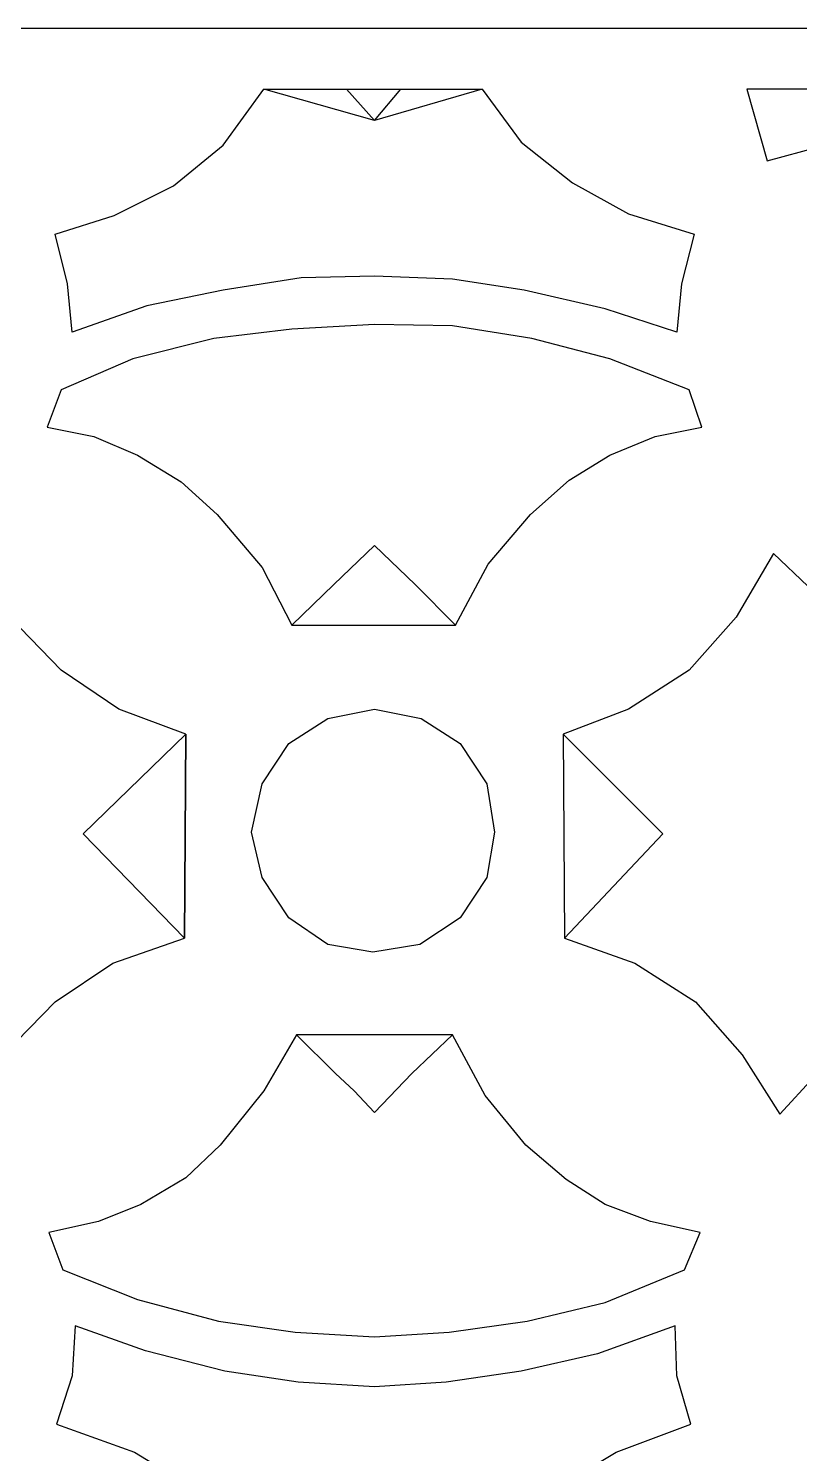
# Model space of a CAD drawing. Header units: centimetres. Extents: x 19.07 to 27, y 0.59 to 8.17.
# Drawn here: x 22.308 to 23.929, y 5.171 to 8.169 of the extents above; entities that cross this region are included whole.
import ezdxf

# ---------------------------------------------------------------- set-up
doc = ezdxf.new("R2010")
doc.units = ezdxf.units.CM
doc.header["$MEASUREMENT"] = 0
doc.layers.add('layer 1', color=7, linetype='Continuous')

msp = doc.modelspace()

# ---------------------------------------------------------------- linework, layer by layer
at = {"layer": 'layer 1', "color": 250}
for points, knots in [([(26.99977, 0.59412), (26.99977, 0.59412), (19.06791, 0.59412), (19.06791, 0.59412), (19.06791, 0.59412), (19.06791, 0.59412), (19.06791, 8.16887), (19.06791, 8.16887), (19.06791, 8.16887), (19.06791, 8.16887), (26.99977, 8.16887), (26.99977, 8.16887), (26.99977, 8.16887), (26.99977, 8.16887), (26.99977, 0.59412), (26.99977, 0.59412)], [0, 0, 0, 0, 0.2, 0.2, 0.2, 0.2, 0.4, 0.4, 0.4, 0.4, 0.6, 0.6, 0.6, 0.6, 1, 1, 1, 1]), ([(22.80286, 8.04109), (22.80286, 8.04109), (22.71768, 7.92315), (22.71768, 7.92315), (22.71768, 7.92315), (22.71768, 7.92315), (22.61284, 7.83796), (22.61284, 7.83796), (22.61284, 7.83796), (22.61284, 7.83796), (22.48834, 7.77573), (22.48834, 7.77573), (22.48834, 7.77573), (22.48834, 7.77573), (22.36384, 7.73641), (22.36384, 7.73641), (22.36384, 7.73641), (22.36384, 7.73641), (22.39005, 7.63156), (22.39005, 7.63156), (22.39005, 7.63156), (22.39005, 7.63156), (22.39988, 7.52999), (22.39988, 7.52999), (22.39988, 7.52999), (22.39988, 7.52999), (22.55714, 7.58569), (22.55714, 7.58569), (22.55714, 7.58569), (22.55714, 7.58569), (22.71768, 7.61845), (22.71768, 7.61845), (22.71768, 7.61845), (22.71768, 7.61845), (22.88149, 7.64466), (22.88149, 7.64466), (22.88149, 7.64466), (22.88149, 7.64466), (23.03548, 7.64795), (23.03548, 7.64795), (23.03548, 7.64795), (23.03548, 7.64795), (23.19929, 7.64139), (23.19929, 7.64139), (23.19929, 7.64139), (23.19929, 7.64139), (23.35, 7.61845), (23.35, 7.61845), (23.35, 7.61845), (23.35, 7.61845), (23.52036, 7.57914), (23.52036, 7.57914), (23.52036, 7.57914), (23.52036, 7.57914), (23.67107, 7.52999), (23.67107, 7.52999), (23.67107, 7.52999), (23.67107, 7.52999), (23.6809, 7.63156), (23.6809, 7.63156), (23.6809, 7.63156), (23.6809, 7.63156), (23.70711, 7.73641), (23.70711, 7.73641), (23.70711, 7.73641), (23.70711, 7.73641), (23.56951, 7.77899), (23.56951, 7.77899), (23.56951, 7.77899), (23.56951, 7.77899), (23.45156, 7.84452), (23.45156, 7.84452), (23.45156, 7.84452), (23.45156, 7.84452), (23.34345, 7.9297), (23.34345, 7.9297), (23.34345, 7.9297), (23.34345, 7.9297), (23.26154, 8.04109), (23.26154, 8.04109), (23.26154, 8.04109), (23.26154, 8.04109), (22.80286, 8.04109), (22.80286, 8.04109)], [0, 0, 0, 0, 0.0454545, 0.0454545, 0.0454545, 0.0454545, 0.0909091, 0.0909091, 0.0909091, 0.0909091, 0.1363636, 0.1363636, 0.1363636, 0.1363636, 0.1818182, 0.1818182, 0.1818182, 0.1818182, 0.2272727, 0.2272727, 0.2272727, 0.2272727, 0.2727273, 0.2727273, 0.2727273, 0.2727273, 0.3181818, 0.3181818, 0.3181818, 0.3181818, 0.3636364, 0.3636364, 0.3636364, 0.3636364, 0.4090909, 0.4090909, 0.4090909, 0.4090909, 0.4545455, 0.4545455, 0.4545455, 0.4545455, 0.5, 0.5, 0.5, 0.5, 0.5454545, 0.5454545, 0.5454545, 0.5454545, 0.5909091, 0.5909091, 0.5909091, 0.5909091, 0.6363636, 0.6363636, 0.6363636, 0.6363636, 0.6818182, 0.6818182, 0.6818182, 0.6818182, 0.7272727, 0.7272727, 0.7272727, 0.7272727, 0.7727273, 0.7727273, 0.7727273, 0.7727273, 0.8181818, 0.8181818, 0.8181818, 0.8181818, 0.8636364, 0.8636364, 0.8636364, 0.8636364, 0.9090909, 0.9090909, 0.9090909, 0.9090909, 1, 1, 1, 1]), ([(23.03548, 7.97557), (23.03548, 7.97557), (22.9765, 8.04109), (22.9765, 8.04109), (22.9765, 8.04109), (22.9765, 8.04109), (22.80286, 8.04109), (22.80286, 8.04109), (22.80286, 8.04109), (22.80286, 8.04109), (23.03548, 7.97557), (23.03548, 7.97557)], [0, 0, 0, 0, 0.25, 0.25, 0.25, 0.25, 0.5, 0.5, 0.5, 0.5, 1, 1, 1, 1]), ([(23.26154, 8.04109), (23.26154, 8.04109), (23.09117, 8.04109), (23.09117, 8.04109), (23.09117, 8.04109), (23.09117, 8.04109), (23.03548, 7.97557), (23.03548, 7.97557), (23.03548, 7.97557), (23.03548, 7.97557), (23.26154, 8.04109), (23.26154, 8.04109)], [0, 0, 0, 0, 0.25, 0.25, 0.25, 0.25, 0.5, 0.5, 0.5, 0.5, 1, 1, 1, 1]), ([(24.03474, 8.04109), (24.03474, 8.04109), (24.07078, 7.9297), (24.07078, 7.9297), (24.07078, 7.9297), (24.07078, 7.9297), (23.96921, 7.91988), (23.96921, 7.91988), (23.96921, 7.91988), (23.96921, 7.91988), (23.8611, 7.89038), (23.8611, 7.89038), (23.8611, 7.89038), (23.8611, 7.89038), (23.81851, 8.04109), (23.81851, 8.04109), (23.81851, 8.04109), (23.81851, 8.04109), (24.03474, 8.04109), (24.03474, 8.04109)], [0, 0, 0, 0, 0.1666667, 0.1666667, 0.1666667, 0.1666667, 0.3333333, 0.3333333, 0.3333333, 0.3333333, 0.5, 0.5, 0.5, 0.5, 0.6666667, 0.6666667, 0.6666667, 0.6666667, 1, 1, 1, 1]), ([(22.86183, 6.91405), (22.86183, 6.91405), (22.79958, 7.03528), (22.79958, 7.03528), (22.79958, 7.03528), (22.79958, 7.03528), (22.70457, 7.14667), (22.70457, 7.14667), (22.70457, 7.14667), (22.70457, 7.14667), (22.62922, 7.21547), (22.62922, 7.21547), (22.62922, 7.21547), (22.62922, 7.21547), (22.53748, 7.27118), (22.53748, 7.27118), (22.53748, 7.27118), (22.53748, 7.27118), (22.44575, 7.3105), (22.44575, 7.3105), (22.44575, 7.3105), (22.44575, 7.3105), (22.34746, 7.33014), (22.34746, 7.33014), (22.34746, 7.33014), (22.34746, 7.33014), (22.37694, 7.40877), (22.37694, 7.40877), (22.37694, 7.40877), (22.37694, 7.40877), (22.52765, 7.4743), (22.52765, 7.4743), (22.52765, 7.4743), (22.52765, 7.4743), (22.69802, 7.51689), (22.69802, 7.51689), (22.69802, 7.51689), (22.69802, 7.51689), (22.86183, 7.53655), (22.86183, 7.53655), (22.86183, 7.53655), (22.86183, 7.53655), (23.03548, 7.54638), (23.03548, 7.54638), (23.03548, 7.54638), (23.03548, 7.54638), (23.19929, 7.5431), (23.19929, 7.5431), (23.19929, 7.5431), (23.19929, 7.5431), (23.36638, 7.51689), (23.36638, 7.51689), (23.36638, 7.51689), (23.36638, 7.51689), (23.53019, 7.4743), (23.53019, 7.4743), (23.53019, 7.4743), (23.53019, 7.4743), (23.69728, 7.40877), (23.69728, 7.40877), (23.69728, 7.40877), (23.69728, 7.40877), (23.72349, 7.33014), (23.72349, 7.33014), (23.72349, 7.33014), (23.72349, 7.33014), (23.62521, 7.3105), (23.62521, 7.3105), (23.62521, 7.3105), (23.62521, 7.3105), (23.53019, 7.27118), (23.53019, 7.27118), (23.53019, 7.27118), (23.53019, 7.27118), (23.44501, 7.21875), (23.44501, 7.21875), (23.44501, 7.21875), (23.44501, 7.21875), (23.3631, 7.14667), (23.3631, 7.14667), (23.3631, 7.14667), (23.3631, 7.14667), (23.27464, 7.04183), (23.27464, 7.04183), (23.27464, 7.04183), (23.27464, 7.04183), (23.20584, 6.91405), (23.20584, 6.91405), (23.20584, 6.91405), (23.20584, 6.91405), (22.86183, 6.91405), (22.86183, 6.91405), (22.86183, 6.91405), (22.86183, 6.91405), (22.95029, 6.99924), (22.95029, 6.99924), (22.95029, 6.99924), (22.95029, 6.99924), (23.03548, 7.08114), (23.03548, 7.08114), (23.03548, 7.08114), (23.03548, 7.08114), (23.12066, 6.99924), (23.12066, 6.99924), (23.12066, 6.99924), (23.12066, 6.99924), (23.20584, 6.91405), (23.20584, 6.91405), (23.20584, 6.91405), (23.20584, 6.91405), (22.86183, 6.91405), (22.86183, 6.91405)], [0, 0, 0, 0, 0.0344828, 0.0344828, 0.0344828, 0.0344828, 0.0689655, 0.0689655, 0.0689655, 0.0689655, 0.1034483, 0.1034483, 0.1034483, 0.1034483, 0.137931, 0.137931, 0.137931, 0.137931, 0.1724138, 0.1724138, 0.1724138, 0.1724138, 0.2068966, 0.2068966, 0.2068966, 0.2068966, 0.2413793, 0.2413793, 0.2413793, 0.2413793, 0.2758621, 0.2758621, 0.2758621, 0.2758621, 0.3103448, 0.3103448, 0.3103448, 0.3103448, 0.3448276, 0.3448276, 0.3448276, 0.3448276, 0.3793103, 0.3793103, 0.3793103, 0.3793103, 0.4137931, 0.4137931, 0.4137931, 0.4137931, 0.4482759, 0.4482759, 0.4482759, 0.4482759, 0.4827586, 0.4827586, 0.4827586, 0.4827586, 0.5172414, 0.5172414, 0.5172414, 0.5172414, 0.5517241, 0.5517241, 0.5517241, 0.5517241, 0.5862069, 0.5862069, 0.5862069, 0.5862069, 0.6206897, 0.6206897, 0.6206897, 0.6206897, 0.6551724, 0.6551724, 0.6551724, 0.6551724, 0.6896552, 0.6896552, 0.6896552, 0.6896552, 0.7241379, 0.7241379, 0.7241379, 0.7241379, 0.7586207, 0.7586207, 0.7586207, 0.7586207, 0.7931034, 0.7931034, 0.7931034, 0.7931034, 0.8275862, 0.8275862, 0.8275862, 0.8275862, 0.862069, 0.862069, 0.862069, 0.862069, 0.8965517, 0.8965517, 0.8965517, 0.8965517, 0.9310345, 0.9310345, 0.9310345, 0.9310345, 1, 1, 1, 1]), ([(22.63577, 6.25552), (22.63577, 6.25552), (22.48506, 6.2031), (22.48506, 6.2031), (22.48506, 6.2031), (22.48506, 6.2031), (22.36384, 6.1212), (22.36384, 6.1212), (22.36384, 6.1212), (22.36384, 6.1212), (22.25572, 6.0098), (22.25572, 6.0098), (22.25572, 6.0098), (22.25572, 6.0098), (22.18037, 5.8853), (22.18037, 5.8853), (22.18037, 5.8853), (22.18037, 5.8853), (22.11157, 5.96393), (22.11157, 5.96393), (22.11157, 5.96393), (22.11157, 5.96393), (22.03294, 6.03274), (22.03294, 6.03274), (22.03294, 6.03274), (22.03294, 6.03274), (21.86585, 6.14085), (21.86585, 6.14085), (21.86585, 6.14085), (21.86585, 6.14085), (21.59391, 6.24569), (21.59391, 6.24569), (21.59391, 6.24569), (21.59391, 6.24569), (21.32854, 6.30794), (21.32854, 6.30794), (21.32854, 6.30794), (21.32854, 6.30794), (21.35802, 6.3964), (21.35802, 6.3964), (21.35802, 6.3964), (21.35802, 6.3964), (21.36458, 6.47503), (21.36458, 6.47503), (21.36458, 6.47503), (21.36458, 6.47503), (21.35475, 6.57005), (21.35475, 6.57005), (21.35475, 6.57005), (21.35475, 6.57005), (21.32854, 6.65523), (21.32854, 6.65523), (21.32854, 6.65523), (21.32854, 6.65523), (21.61685, 6.72075), (21.61685, 6.72075), (21.61685, 6.72075), (21.61685, 6.72075), (21.86912, 6.81906), (21.86912, 6.81906), (21.86912, 6.81906), (21.86912, 6.81906), (22.04932, 6.93044), (22.04932, 6.93044), (22.04932, 6.93044), (22.04932, 6.93044), (22.12795, 6.99596), (22.12795, 6.99596), (22.12795, 6.99596), (22.12795, 6.99596), (22.19347, 7.06476), (22.19347, 7.06476), (22.19347, 7.06476), (22.19347, 7.06476), (22.26883, 6.93044), (22.26883, 6.93044), (22.26883, 6.93044), (22.26883, 6.93044), (22.37694, 6.81906), (22.37694, 6.81906), (22.37694, 6.81906), (22.37694, 6.81906), (22.49817, 6.73714), (22.49817, 6.73714), (22.49817, 6.73714), (22.49817, 6.73714), (22.63905, 6.68472), (22.63905, 6.68472), (22.63905, 6.68472), (22.63905, 6.68472), (22.63577, 6.25552), (22.63577, 6.25552)], [0, 0, 0, 0, 0.0416667, 0.0416667, 0.0416667, 0.0416667, 0.0833333, 0.0833333, 0.0833333, 0.0833333, 0.125, 0.125, 0.125, 0.125, 0.1666667, 0.1666667, 0.1666667, 0.1666667, 0.2083333, 0.2083333, 0.2083333, 0.2083333, 0.25, 0.25, 0.25, 0.25, 0.2916667, 0.2916667, 0.2916667, 0.2916667, 0.3333333, 0.3333333, 0.3333333, 0.3333333, 0.375, 0.375, 0.375, 0.375, 0.4166667, 0.4166667, 0.4166667, 0.4166667, 0.4583333, 0.4583333, 0.4583333, 0.4583333, 0.5, 0.5, 0.5, 0.5, 0.5416667, 0.5416667, 0.5416667, 0.5416667, 0.5833333, 0.5833333, 0.5833333, 0.5833333, 0.625, 0.625, 0.625, 0.625, 0.6666667, 0.6666667, 0.6666667, 0.6666667, 0.7083333, 0.7083333, 0.7083333, 0.7083333, 0.75, 0.75, 0.75, 0.75, 0.7916667, 0.7916667, 0.7916667, 0.7916667, 0.8333333, 0.8333333, 0.8333333, 0.8333333, 0.875, 0.875, 0.875, 0.875, 0.9166667, 0.9166667, 0.9166667, 0.9166667, 1, 1, 1, 1]), ([(23.43191, 6.68472), (23.43191, 6.68472), (23.56951, 6.73714), (23.56951, 6.73714), (23.56951, 6.73714), (23.56951, 6.73714), (23.69728, 6.81906), (23.69728, 6.81906), (23.69728, 6.81906), (23.69728, 6.81906), (23.79557, 6.93044), (23.79557, 6.93044), (23.79557, 6.93044), (23.79557, 6.93044), (23.8742, 7.06476), (23.8742, 7.06476), (23.8742, 7.06476), (23.8742, 7.06476), (23.94628, 6.99596), (23.94628, 6.99596), (23.94628, 6.99596), (23.94628, 6.99596), (24.02164, 6.93044), (24.02164, 6.93044), (24.02164, 6.93044), (24.02164, 6.93044), (24.19528, 6.81906), (24.19528, 6.81906), (24.19528, 6.81906), (24.19528, 6.81906), (24.45083, 6.72075), (24.45083, 6.72075), (24.45083, 6.72075), (24.45083, 6.72075), (24.73586, 6.65523), (24.73586, 6.65523), (24.73586, 6.65523), (24.73586, 6.65523), (24.70965, 6.57005), (24.70965, 6.57005), (24.70965, 6.57005), (24.70965, 6.57005), (24.7031, 6.47503), (24.7031, 6.47503), (24.7031, 6.47503), (24.7031, 6.47503), (24.71293, 6.3964), (24.71293, 6.3964), (24.71293, 6.3964), (24.71293, 6.3964), (24.73914, 6.30794), (24.73914, 6.30794), (24.73914, 6.30794), (24.73914, 6.30794), (24.47049, 6.24569), (24.47049, 6.24569), (24.47049, 6.24569), (24.47049, 6.24569), (24.20183, 6.14085), (24.20183, 6.14085), (24.20183, 6.14085), (24.20183, 6.14085), (24.03802, 6.03274), (24.03802, 6.03274), (24.03802, 6.03274), (24.03802, 6.03274), (23.95939, 5.96393), (23.95939, 5.96393), (23.95939, 5.96393), (23.95939, 5.96393), (23.88731, 5.8853), (23.88731, 5.8853), (23.88731, 5.8853), (23.88731, 5.8853), (23.80868, 6.0098), (23.80868, 6.0098), (23.80868, 6.0098), (23.80868, 6.0098), (23.71039, 6.1212), (23.71039, 6.1212), (23.71039, 6.1212), (23.71039, 6.1212), (23.58261, 6.2031), (23.58261, 6.2031), (23.58261, 6.2031), (23.58261, 6.2031), (23.43518, 6.25552), (23.43518, 6.25552), (23.43518, 6.25552), (23.43518, 6.25552), (23.43191, 6.68472), (23.43191, 6.68472), (23.43191, 6.68472), (23.43191, 6.68472), (23.64159, 6.47503), (23.64159, 6.47503), (23.64159, 6.47503), (23.64159, 6.47503), (23.43518, 6.25552), (23.43518, 6.25552), (23.43518, 6.25552), (23.43518, 6.25552), (23.43191, 6.68472), (23.43191, 6.68472)], [0, 0, 0, 0, 0.037037, 0.037037, 0.037037, 0.037037, 0.0740741, 0.0740741, 0.0740741, 0.0740741, 0.1111111, 0.1111111, 0.1111111, 0.1111111, 0.1481481, 0.1481481, 0.1481481, 0.1481481, 0.1851852, 0.1851852, 0.1851852, 0.1851852, 0.2222222, 0.2222222, 0.2222222, 0.2222222, 0.2592593, 0.2592593, 0.2592593, 0.2592593, 0.2962963, 0.2962963, 0.2962963, 0.2962963, 0.3333333, 0.3333333, 0.3333333, 0.3333333, 0.3703704, 0.3703704, 0.3703704, 0.3703704, 0.4074074, 0.4074074, 0.4074074, 0.4074074, 0.4444444, 0.4444444, 0.4444444, 0.4444444, 0.4814815, 0.4814815, 0.4814815, 0.4814815, 0.5185185, 0.5185185, 0.5185185, 0.5185185, 0.5555556, 0.5555556, 0.5555556, 0.5555556, 0.5925926, 0.5925926, 0.5925926, 0.5925926, 0.6296296, 0.6296296, 0.6296296, 0.6296296, 0.6666667, 0.6666667, 0.6666667, 0.6666667, 0.7037037, 0.7037037, 0.7037037, 0.7037037, 0.7407407, 0.7407407, 0.7407407, 0.7407407, 0.7777778, 0.7777778, 0.7777778, 0.7777778, 0.8148148, 0.8148148, 0.8148148, 0.8148148, 0.8518519, 0.8518519, 0.8518519, 0.8518519, 0.8888889, 0.8888889, 0.8888889, 0.8888889, 0.9259259, 0.9259259, 0.9259259, 0.9259259, 1, 1, 1, 1]), ([(23.03548, 6.73714), (23.03548, 6.73714), (22.93719, 6.71748), (22.93719, 6.71748), (22.93719, 6.71748), (22.93719, 6.71748), (22.85528, 6.66506), (22.85528, 6.66506), (22.85528, 6.66506), (22.85528, 6.66506), (22.79958, 6.57987), (22.79958, 6.57987), (22.79958, 6.57987), (22.79958, 6.57987), (22.77665, 6.47831), (22.77665, 6.47831), (22.77665, 6.47831), (22.77665, 6.47831), (22.79958, 6.3833), (22.79958, 6.3833), (22.79958, 6.3833), (22.79958, 6.3833), (22.85528, 6.29811), (22.85528, 6.29811), (22.85528, 6.29811), (22.85528, 6.29811), (22.93719, 6.24242), (22.93719, 6.24242), (22.93719, 6.24242), (22.93719, 6.24242), (23.0322, 6.22604), (23.0322, 6.22604), (23.0322, 6.22604), (23.0322, 6.22604), (23.13049, 6.24242), (23.13049, 6.24242), (23.13049, 6.24242), (23.13049, 6.24242), (23.21567, 6.29811), (23.21567, 6.29811), (23.21567, 6.29811), (23.21567, 6.29811), (23.27137, 6.3833), (23.27137, 6.3833), (23.27137, 6.3833), (23.27137, 6.3833), (23.28775, 6.47831), (23.28775, 6.47831), (23.28775, 6.47831), (23.28775, 6.47831), (23.27137, 6.57987), (23.27137, 6.57987), (23.27137, 6.57987), (23.27137, 6.57987), (23.21567, 6.66506), (23.21567, 6.66506), (23.21567, 6.66506), (23.21567, 6.66506), (23.13376, 6.71748), (23.13376, 6.71748), (23.13376, 6.71748), (23.13376, 6.71748), (23.03548, 6.73714), (23.03548, 6.73714)], [0, 0, 0, 0, 0.0588235, 0.0588235, 0.0588235, 0.0588235, 0.1176471, 0.1176471, 0.1176471, 0.1176471, 0.1764706, 0.1764706, 0.1764706, 0.1764706, 0.2352941, 0.2352941, 0.2352941, 0.2352941, 0.2941176, 0.2941176, 0.2941176, 0.2941176, 0.3529412, 0.3529412, 0.3529412, 0.3529412, 0.4117647, 0.4117647, 0.4117647, 0.4117647, 0.4705882, 0.4705882, 0.4705882, 0.4705882, 0.5294118, 0.5294118, 0.5294118, 0.5294118, 0.5882353, 0.5882353, 0.5882353, 0.5882353, 0.6470588, 0.6470588, 0.6470588, 0.6470588, 0.7058824, 0.7058824, 0.7058824, 0.7058824, 0.7647059, 0.7647059, 0.7647059, 0.7647059, 0.8235294, 0.8235294, 0.8235294, 0.8235294, 0.8823529, 0.8823529, 0.8823529, 0.8823529, 1, 1, 1, 1]), ([(22.63905, 6.68472), (22.63905, 6.68472), (22.42281, 6.47503), (22.42281, 6.47503), (22.42281, 6.47503), (22.42281, 6.47503), (22.63577, 6.25552), (22.63577, 6.25552), (22.63577, 6.25552), (22.63577, 6.25552), (22.63905, 6.68472), (22.63905, 6.68472)], [0, 0, 0, 0, 0.25, 0.25, 0.25, 0.25, 0.5, 0.5, 0.5, 0.5, 1, 1, 1, 1]), ([(23.19929, 6.05239), (23.19929, 6.05239), (23.11411, 5.97049), (23.11411, 5.97049), (23.11411, 5.97049), (23.11411, 5.97049), (23.03548, 5.88858), (23.03548, 5.88858), (23.03548, 5.88858), (23.03548, 5.88858), (22.99288, 5.93445), (22.99288, 5.93445), (22.99288, 5.93445), (22.99288, 5.93445), (22.95357, 5.97049), (22.95357, 5.97049), (22.95357, 5.97049), (22.95357, 5.97049), (22.87166, 6.05239), (22.87166, 6.05239), (22.87166, 6.05239), (22.87166, 6.05239), (23.19929, 6.05239), (23.19929, 6.05239), (23.19929, 6.05239), (23.19929, 6.05239), (23.26809, 5.92462), (23.26809, 5.92462), (23.26809, 5.92462), (23.26809, 5.92462), (23.35327, 5.81978), (23.35327, 5.81978), (23.35327, 5.81978), (23.35327, 5.81978), (23.43846, 5.7477), (23.43846, 5.7477), (23.43846, 5.7477), (23.43846, 5.7477), (23.52036, 5.69528), (23.52036, 5.69528), (23.52036, 5.69528), (23.52036, 5.69528), (23.61538, 5.65924), (23.61538, 5.65924), (23.61538, 5.65924), (23.61538, 5.65924), (23.72022, 5.63631), (23.72022, 5.63631), (23.72022, 5.63631), (23.72022, 5.63631), (23.68746, 5.55768), (23.68746, 5.55768), (23.68746, 5.55768), (23.68746, 5.55768), (23.52036, 5.48887), (23.52036, 5.48887), (23.52036, 5.48887), (23.52036, 5.48887), (23.35655, 5.44956), (23.35655, 5.44956), (23.35655, 5.44956), (23.35655, 5.44956), (23.19274, 5.42663), (23.19274, 5.42663), (23.19274, 5.42663), (23.19274, 5.42663), (23.03548, 5.4168), (23.03548, 5.4168), (23.03548, 5.4168), (23.03548, 5.4168), (22.86839, 5.42663), (22.86839, 5.42663), (22.86839, 5.42663), (22.86839, 5.42663), (22.70785, 5.44956), (22.70785, 5.44956), (22.70785, 5.44956), (22.70785, 5.44956), (22.53748, 5.49543), (22.53748, 5.49543), (22.53748, 5.49543), (22.53748, 5.49543), (22.38022, 5.55768), (22.38022, 5.55768), (22.38022, 5.55768), (22.38022, 5.55768), (22.35073, 5.63631), (22.35073, 5.63631), (22.35073, 5.63631), (22.35073, 5.63631), (22.45558, 5.65924), (22.45558, 5.65924), (22.45558, 5.65924), (22.45558, 5.65924), (22.54403, 5.69528), (22.54403, 5.69528), (22.54403, 5.69528), (22.54403, 5.69528), (22.63905, 5.75098), (22.63905, 5.75098), (22.63905, 5.75098), (22.63905, 5.75098), (22.71112, 5.81978), (22.71112, 5.81978), (22.71112, 5.81978), (22.71112, 5.81978), (22.80286, 5.93445), (22.80286, 5.93445), (22.80286, 5.93445), (22.80286, 5.93445), (22.87166, 6.05239), (22.87166, 6.05239), (22.87166, 6.05239), (22.87166, 6.05239), (23.19929, 6.05239), (23.19929, 6.05239)], [0, 0, 0, 0, 0.0333333, 0.0333333, 0.0333333, 0.0333333, 0.0666667, 0.0666667, 0.0666667, 0.0666667, 0.1, 0.1, 0.1, 0.1, 0.1333333, 0.1333333, 0.1333333, 0.1333333, 0.1666667, 0.1666667, 0.1666667, 0.1666667, 0.2, 0.2, 0.2, 0.2, 0.2333333, 0.2333333, 0.2333333, 0.2333333, 0.2666667, 0.2666667, 0.2666667, 0.2666667, 0.3, 0.3, 0.3, 0.3, 0.3333333, 0.3333333, 0.3333333, 0.3333333, 0.3666667, 0.3666667, 0.3666667, 0.3666667, 0.4, 0.4, 0.4, 0.4, 0.4333333, 0.4333333, 0.4333333, 0.4333333, 0.4666667, 0.4666667, 0.4666667, 0.4666667, 0.5, 0.5, 0.5, 0.5, 0.5333333, 0.5333333, 0.5333333, 0.5333333, 0.5666667, 0.5666667, 0.5666667, 0.5666667, 0.6, 0.6, 0.6, 0.6, 0.6333333, 0.6333333, 0.6333333, 0.6333333, 0.6666667, 0.6666667, 0.6666667, 0.6666667, 0.7, 0.7, 0.7, 0.7, 0.7333333, 0.7333333, 0.7333333, 0.7333333, 0.7666667, 0.7666667, 0.7666667, 0.7666667, 0.8, 0.8, 0.8, 0.8, 0.8333333, 0.8333333, 0.8333333, 0.8333333, 0.8666667, 0.8666667, 0.8666667, 0.8666667, 0.9, 0.9, 0.9, 0.9, 0.9333333, 0.9333333, 0.9333333, 0.9333333, 1, 1, 1, 1]), ([(22.87166, 4.81396), (22.87166, 4.81396), (22.78648, 4.96139), (22.78648, 4.96139), (22.78648, 4.96139), (22.78648, 4.96139), (22.73406, 5.02692), (22.73406, 5.02692), (22.73406, 5.02692), (22.73406, 5.02692), (22.67509, 5.08589), (22.67509, 5.08589), (22.67509, 5.08589), (22.67509, 5.08589), (22.53093, 5.17435), (22.53093, 5.17435), (22.53093, 5.17435), (22.53093, 5.17435), (22.36712, 5.23332), (22.36712, 5.23332), (22.36712, 5.23332), (22.36712, 5.23332), (22.39988, 5.33489), (22.39988, 5.33489), (22.39988, 5.33489), (22.39988, 5.33489), (22.40643, 5.43973), (22.40643, 5.43973), (22.40643, 5.43973), (22.40643, 5.43973), (22.55386, 5.38731), (22.55386, 5.38731), (22.55386, 5.38731), (22.55386, 5.38731), (22.72095, 5.34472), (22.72095, 5.34472), (22.72095, 5.34472), (22.72095, 5.34472), (22.87494, 5.32178), (22.87494, 5.32178), (22.87494, 5.32178), (22.87494, 5.32178), (23.03548, 5.31196), (23.03548, 5.31196), (23.03548, 5.31196), (23.03548, 5.31196), (23.18618, 5.32178), (23.18618, 5.32178), (23.18618, 5.32178), (23.18618, 5.32178), (23.34345, 5.34472), (23.34345, 5.34472), (23.34345, 5.34472), (23.34345, 5.34472), (23.50398, 5.38076), (23.50398, 5.38076), (23.50398, 5.38076), (23.50398, 5.38076), (23.6678, 5.43973), (23.6678, 5.43973), (23.6678, 5.43973), (23.6678, 5.43973), (23.67107, 5.33489), (23.67107, 5.33489), (23.67107, 5.33489), (23.67107, 5.33489), (23.70056, 5.23332), (23.70056, 5.23332), (23.70056, 5.23332), (23.70056, 5.23332), (23.5433, 5.17435), (23.5433, 5.17435), (23.5433, 5.17435), (23.5433, 5.17435), (23.40242, 5.08917), (23.40242, 5.08917), (23.40242, 5.08917), (23.40242, 5.08917), (23.33689, 5.03347), (23.33689, 5.03347), (23.33689, 5.03347), (23.33689, 5.03347), (23.28447, 4.96467), (23.28447, 4.96467), (23.28447, 4.96467), (23.28447, 4.96467), (23.20257, 4.81396), (23.20257, 4.81396), (23.20257, 4.81396), (23.20257, 4.81396), (23.03548, 4.97778), (23.03548, 4.97778), (23.03548, 4.97778), (23.03548, 4.97778), (22.87166, 4.81396), (22.87166, 4.81396)], [0, 0, 0, 0, 0.04, 0.04, 0.04, 0.04, 0.08, 0.08, 0.08, 0.08, 0.12, 0.12, 0.12, 0.12, 0.16, 0.16, 0.16, 0.16, 0.2, 0.2, 0.2, 0.2, 0.24, 0.24, 0.24, 0.24, 0.28, 0.28, 0.28, 0.28, 0.32, 0.32, 0.32, 0.32, 0.36, 0.36, 0.36, 0.36, 0.4, 0.4, 0.4, 0.4, 0.44, 0.44, 0.44, 0.44, 0.48, 0.48, 0.48, 0.48, 0.52, 0.52, 0.52, 0.52, 0.56, 0.56, 0.56, 0.56, 0.6, 0.6, 0.6, 0.6, 0.64, 0.64, 0.64, 0.64, 0.68, 0.68, 0.68, 0.68, 0.72, 0.72, 0.72, 0.72, 0.76, 0.76, 0.76, 0.76, 0.8, 0.8, 0.8, 0.8, 0.84, 0.84, 0.84, 0.84, 0.88, 0.88, 0.88, 0.88, 0.92, 0.92, 0.92, 0.92, 1, 1, 1, 1])]:
    msp.add_open_spline(points, degree=3, knots=knots, dxfattribs=at)

doc.saveas('drawing.dxf')
